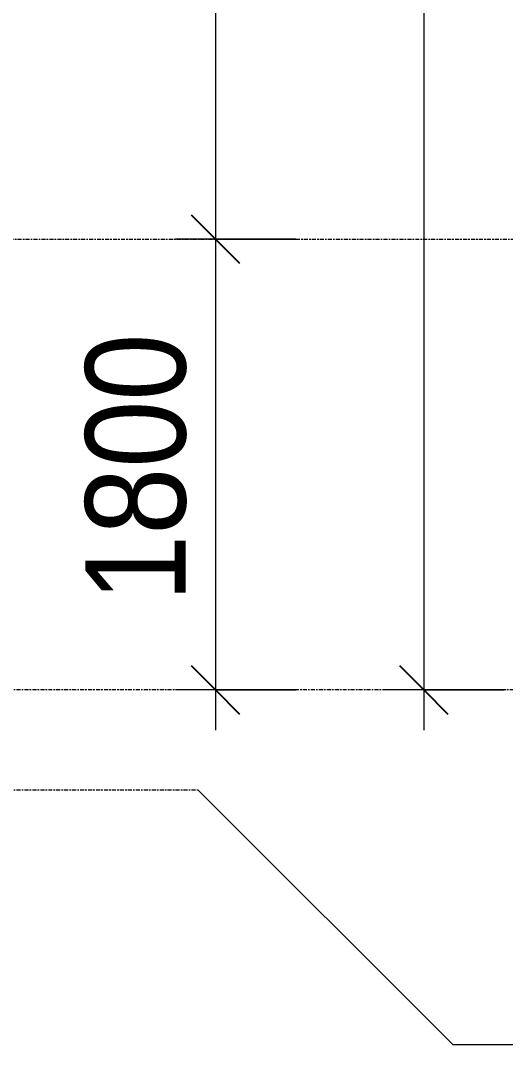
# Model space of a CAD drawing. Header units: millimetres. Extents: x -134153 to 99383, y -5233 to 35400.
# Drawn here: x 92917 to 94853, y -1016 to 3074 of the extents above; entities that cross this region are included whole.
import ezdxf

# ---------------------------------------------------------------- set-up
doc = ezdxf.new("R2010")
doc.units = ezdxf.units.MM
doc.linetypes.add('Centre', pattern=[31.75, 6.35, -4.7625, 15.875, -4.7625])
for name, color, linetype, lineweight in [('A-ANNO-DIMS', 211, 'Continuous', 9), ('A-ANNO-DIMS-160', 211, 'Continuous', 9), ('A-FLOR-LEVL', 51, 'Continuous', 9), ('A-FLOR-LEVL-2', 51, 'Centre', 9)]:
    doc.layers.add(name, color=color, linetype=linetype, lineweight=lineweight)
doc.styles.add('UTM Avo', font='UTM Avo.ttf', dxfattribs={"width": 0.9, "height": 400})
doc.dimstyles.new('1_Dim_chi_tiet_2_5', dxfattribs={"dimscale": 304.8, "dimtxt": 399.720379, "dimasz": 0.629921, "dimexe": 0.524934, "dimexo": 0.0625, "dimgap": 0.052493, "dimtad": 1, "dimdec": 0, "dimrnd": 5, "dimzin": 0, "dimdsep": 46, "dimtxsty": 'UTM Avo', "dimblk1": 'OBLIQUE', "dimblk2": 'OBLIQUE', "dimsah": 1, "dimcen": 0.09, "dimdle": 0.524934, "dimazin": 0, "dimtfac": 1, "dimtdec": 4, "dimtix": 1, "dimtmove": 0, "dimatfit": 3, "dimfxl": 1.049869, "dimfxlon": 1, "dimtvp": 1, "dimtolj": 1, "dimtzin": 0, "dimarcsym": 2})

# ---------------------------------------------------------------- blocks, each defined once
blk = doc.blocks.new('DIMBLOCK86-TKCS_MẶT ĐỨNG HƯỚNG NAM')
at = {"layer": 'A-ANNO-DIMS-160', "lineweight": 25}
for p, q in [((93695.6, 5600), (93599.6, 5696)), ((93695.6, 5600), (93791.6, 5504)), ((93695.6, 2200), (93599.6, 2296)), ((93695.6, 2200), (93791.6, 2104))]:
    blk.add_line(p, q, dxfattribs=at)
at = {"layer": 'A-ANNO-DIMS-160'}
for p, q in [((94015.6, 5600), (93535.6, 5600)), ((93695.6, 5600), (93695.6, 2200)), ((93695.6, 5600), (94015.6, 5600)), ((94015.6, 2200), (93535.6, 2200)), ((93695.6, 2200), (94015.6, 2200))]:
    blk.add_line(p, q, dxfattribs=at)
at = {"layer": 'A-ANNO-DIMS-160', "color": 0, "insert": (93175.9, 3352.2), "char_height": 400, "width": 1314.636, "attachment_point": 1, "rotation": 90, "line_spacing_factor": 1.110334, "style": 'UTM Avo'}
blk.add_mtext('3400', dxfattribs=at)
blk = doc.blocks.new('_Oblique')
at = {"color": 0, "linetype": 'ByBlock', "lineweight": -2}
blk.add_line((-0.5, -0.5), (0.5, 0.5), dxfattribs=at)
blk = doc.blocks.new('DIMBLOCK87-TKCS_MẶT ĐỨNG HƯỚNG NAM')
at = {"layer": 'A-ANNO-DIMS-160', "lineweight": 25}
for p, q in [((93695.6, 2200), (93599.6, 2296)), ((93695.6, 2200), (93791.6, 2104)), ((93695.6, 400), (93599.6, 496)), ((93695.6, 400), (93791.6, 304))]:
    blk.add_line(p, q, dxfattribs=at)
at = {"layer": 'A-ANNO-DIMS-160'}
for p, q in [((94015.6, 2200), (93535.6, 2200)), ((93695.6, 2200), (93695.6, 240)), ((93695.6, 2200), (94015.6, 2200)), ((94015.6, 400), (93535.6, 400)), ((93695.6, 400), (94015.6, 400))]:
    blk.add_line(p, q, dxfattribs=at)
at = {"layer": 'A-ANNO-DIMS-160', "color": 0, "insert": (93175.9, 752.2), "char_height": 400, "width": 1314.636, "attachment_point": 1, "rotation": 90, "line_spacing_factor": 1.110334, "style": 'UTM Avo'}
blk.add_mtext('1800', dxfattribs=at)
blk = doc.blocks.new('DIMBLOCK88-TKCS_MẶT ĐỨNG HƯỚNG NAM')
at = {"layer": 'A-ANNO-DIMS-160'}
for p, q in [((94527.3, 33960), (94527.3, 240)), ((94847.3, 33800), (94367.3, 33800)), ((94527.3, 33800), (94847.3, 33800)), ((94847.3, 400), (94367.3, 400)), ((94527.3, 400), (94847.3, 400))]:
    blk.add_line(p, q, dxfattribs=at)
at = {"layer": 'A-ANNO-DIMS-160', "lineweight": 25}
for p, q in [((94527.3, 33800), (94431.3, 33896)), ((94527.3, 33800), (94623.3, 33704)), ((94527.3, 400), (94431.3, 496)), ((94527.3, 400), (94623.3, 304))]:
    blk.add_line(p, q, dxfattribs=at)
at = {"layer": 'A-ANNO-DIMS-160', "color": 0, "insert": (94007.7, 16415.3), "char_height": 400, "width": 1643.295, "attachment_point": 1, "rotation": 90, "line_spacing_factor": 1.110334, "style": 'UTM Avo'}
blk.add_mtext('33400', dxfattribs=at)

msp = doc.modelspace()

# ---------------------------------------------------------------- linework, layer by layer
at = {"layer": 'A-FLOR-LEVL'}
for p, q in [((93626.9, 0), (94642.9, -1016)), ((94642.9, -1016), (95658.9, -1016))]:
    msp.add_line(p, q, dxfattribs=at)
at = {"layer": 'A-FLOR-LEVL-2'}
for p, q in [((-12769.4, 2200), (95658.9, 2200)), ((95658.9, 400), (-12769.4, 400)), ((93626.9, 0), (-12769.4, 0))]:
    msp.add_line(p, q, dxfattribs=at)

# ---------------------------------------------------------------- dimensions: what is measured, and where the dimension line sits
at = {"layer": 'A-ANNO-DIMS'}
for base, p1, p2, override, picture, middle in [((94527.3, 400), (94847.3, 33800), (94847.3, 400), {"dimpost": '<>', "dimfxl": 33400}, 'DIMBLOCK88-TKCS_MẶT ĐỨNG HƯỚNG NAM', (94304.3, 17100)), ((93695.6, 2200), (94015.6, 5600), (94015.6, 2200), {"dimpost": '<>', "dimfxl": 3400}, 'DIMBLOCK86-TKCS_MẶT ĐỨNG HƯỚNG NAM', (93472.6, 3900)), ((93695.6, 400), (94015.6, 2200), (94015.6, 400), {"dimpost": '<>', "dimfxl": 1800}, 'DIMBLOCK87-TKCS_MẶT ĐỨNG HƯỚNG NAM', (93472.6, 1300))]:
    dim = msp.add_linear_dim(base=base, p1=p1, p2=p2, angle=90, dimstyle='1_Dim_chi_tiet_2_5', override=override, dxfattribs=at)
    dim.commit()
    dim.dimension.update_dxf_attribs({"geometry": picture, "text_midpoint": middle})

doc.saveas('drawing.dxf')
